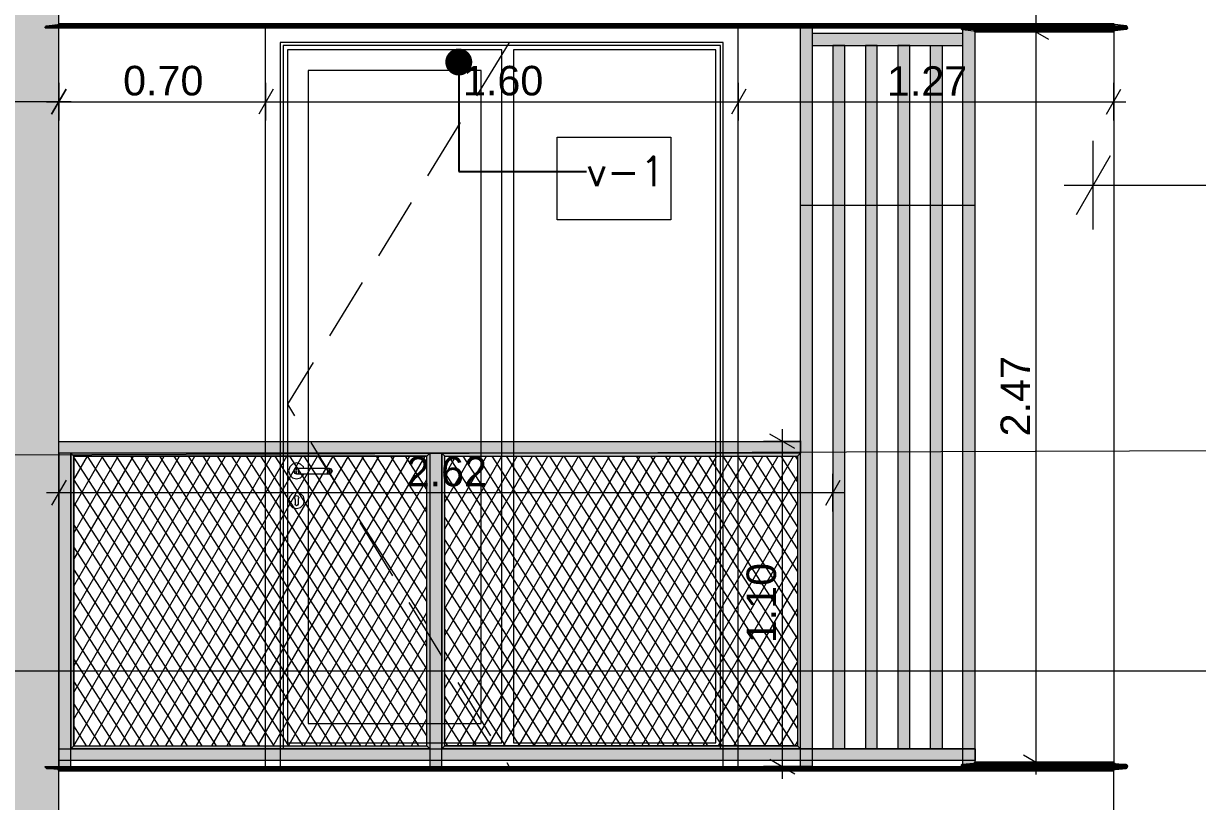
# Model space of a CAD drawing. Header units: millimetres. Extents: x 475616349 to 476941521, y 4620115302 to 4621446928.
# Drawn here: x 476750172 to 476754145, y 4620522702 to 4620525335 of the extents above; entities that cross this region are included whole.
import ezdxf

# ---------------------------------------------------------------- set-up
doc = ezdxf.new("R2010")
doc.units = ezdxf.units.MM
doc.header["$MEASUREMENT"] = 0
doc.linetypes.add('Hidden Line', pattern=[317.5, 211.666667, -105.833333])
for name, color, linetype, lineweight in [('2D Drafting - General_Pen_No__7_Pen_No__7', 7, 'Continuous', 0), ('New_2D Drafting - General_Pen_No__2_Pen_No__250', 7, 'Continuous', 0), ('New_2D Drafting - General_Pen_No__30_Pen_No__9_Pen_No__9_Pen_No__253', 252, 'Continuous', 0), ('New_2D Drafting - General_Pen_No__30_Pen_No__9_Pen_No__9_Pen_No__255', 255, 'Continuous', 0), ('New_2D Drafting - General_Pen_No__30_Pen_No__9_Pen_No__9_Pen_No__7', 7, 'Continuous', 0), ('New_2D Drafting - General_Pen_No__4', 7, 'Continuous', 0), ('New_2D Drafting - General_Pen_No__7', 7, 'Continuous', 0), ('New_Structural - Bearing_Pen_No__250', 7, 'Continuous', 0), ('New_zoma_Pen_No__4', 7, 'Continuous', 0), ('New_zoma_Pen_No__7', 7, 'Continuous', 0), ('Structural - Bearing_Pen_No__250', 7, 'Continuous', 0), ('zoma_Pen_No__1', 1, 'Continuous', 0), ('zoma_Pen_No__5_Pen_No__142', 142, 'Continuous', 0)]:
    doc.layers.add(name, color=color, linetype=linetype, lineweight=lineweight)
for name, color, linetype in [('New_zoma', 7, 'Continuous'), ('zoma', 7, 'Continuous'), ('zoma_Pen_No__5', 7, 'Continuous')]:
    doc.layers.add(name, color=color, linetype=linetype)
doc.styles.add('GENERATED_STYLE_1', font='arial.ttf')
doc.styles.add('GENERATED_STYLE_2', font='arial.ttf')
doc.dimstyles.new('GENERATED_STYLE__18', dxfattribs={"dimtxt": 100, "dimasz": 64.421331, "dimexe": 0.18, "dimexo": 3, "dimgap": 0.09, "dimtad": 1, "dimtih": 1, "dimtoh": 1, "dimlfac": 0.001, "dimzin": 0, "dimdsep": 46, "dimtxsty": 'GENERATED_STYLE_1', "dimblk": 'ARROWHEAD_2', "dimblk1": 'ARROWHEAD_2', "dimblk2": 'ARROWHEAD_2', "dimcen": 0.09, "dimclrd": 7, "dimclre": 7, "dimclrt": 7, "dimadec": 0, "dimazin": 0, "dimtfac": 1, "dimtdec": 4, "dimtmove": 0, "dimatfit": 3, "dimfxl": 1, "dimtolj": 1, "dimtzin": 0, "dimarcsym": 0})
doc.dimstyles.new('GENERATED_STYLE__19', dxfattribs={"dimtxt": 100, "dimasz": 64.421331, "dimexe": 0.18, "dimexo": 3, "dimgap": 0.09, "dimtad": 1, "dimlfac": 0.001, "dimzin": 0, "dimdsep": 46, "dimtxsty": 'GENERATED_STYLE_1', "dimblk": 'ARROWHEAD_2', "dimblk1": 'ARROWHEAD_2', "dimblk2": 'ARROWHEAD_2', "dimcen": 0.09, "dimclrd": 7, "dimclre": 7, "dimclrt": 7, "dimadec": 0, "dimazin": 0, "dimtfac": 1, "dimtdec": 4, "dimtmove": 0, "dimatfit": 3, "dimfxl": 1, "dimtolj": 1, "dimtzin": 0, "dimarcsym": 0})
doc.dimstyles.new('GENERATED_STYLE__4', dxfattribs={"dimtxt": 300, "dimasz": 152, "dimexe": 0.18, "dimexo": 3, "dimgap": 0.09, "dimtad": 1, "dimtih": 1, "dimtoh": 1, "dimlfac": 0.001, "dimzin": 0, "dimdsep": 46, "dimtxsty": 'GENERATED_STYLE_2', "dimblk": 'ARROWHEAD_2', "dimblk1": 'ARROWHEAD_2', "dimblk2": 'ARROWHEAD_2', "dimcen": 0.09, "dimclrd": 1, "dimclre": 1, "dimclrt": 1, "dimadec": 0, "dimazin": 0, "dimtfac": 1, "dimtdec": 4, "dimtmove": 0, "dimatfit": 3, "dimfxl": 1, "dimtolj": 1, "dimtzin": 0, "dimarcsym": 0})
doc.dimstyles.new('GENERATED_STYLE__48', dxfattribs={"dimtxt": 0.18, "dimasz": 182.4, "dimexe": 0.18, "dimexo": 0.0625, "dimgap": 0.09, "dimtad": 0, "dimtih": 1, "dimtoh": 1, "dimdec": 4, "dimzin": 0, "dimdsep": 46, "dimcen": 0.09, "dimadec": 0, "dimazin": 0, "dimtfac": 1, "dimtdec": 4, "dimtmove": 0, "dimatfit": 3, "dimldrblk": 'ARROWHEAD_11', "dimfxl": 1, "dimtolj": 1, "dimtzin": 0, "dimarcsym": 0})
pattern_1 = [(60, (476577134.07, 4620325125.74), (-38.971143, 22.5), []), (122.833095, (476577134.07, 4620325125.74), (36.8060797, 18.75), [])]

# ---------------------------------------------------------------- blocks, each defined once
blk = doc.blocks.new('*D208', base_point=(476577134.1, 4620325125.7))
at = {"layer": 'zoma_Pen_No__1', "color": 1, "linetype": 'Continuous', "lineweight": 0, "transparency": 16777216}
for p, q in [((476753792.1, 4620524637.3), (476753792.1, 4620524937.3)), ((476759802.5, 4620524637.3), (476759802.5, 4620524937.3)), ((476753849.8, 4620524887.3), (476753734.3, 4620524687.3)), ((476759744.8, 4620524687.3), (476759860.2, 4620524887.3)), ((476753694.3, 4620524787.3), (476753792.1, 4620524787.3)), ((476753792.1, 4620524787.3), (476759802.5, 4620524787.3)), ((476759802.5, 4620524787.3), (476759900.3, 4620524787.3))]:
    blk.add_line(p, q, dxfattribs=at)
at = {"layer": 'zoma_Pen_No__1', "color": 1, "lineweight": 0, "transparency": 16777216, "insert": (476756284.4, 4620524847.3), "char_height": 300, "attachment_point": 7, "style": 'GENERATED_STYLE_2'}
blk.add_mtext('\\A1;{\\pql;\\fArial CYR|b0|i0|c204|p34;70.67}', dxfattribs=at)
blk = doc.blocks.new('ARROWHEAD_2')
at = {"color": 0, "linetype": 'Continuous', "lineweight": 0}
for p, q in [((-0.378, -0.655), (0.378, 0.655)), ((0, 0), (-1, 0))]:
    blk.add_line(p, q, dxfattribs=at)
blk = doc.blocks.new('*D1025', base_point=(476577134.1, 4620325125.7))
at = {"layer": 'New_zoma_Pen_No__4', "color": 7, "linetype": 'Continuous', "lineweight": 0, "transparency": 16777216}
for p, q in [((476753556.4, 4620525330.5), (476753641.2, 4620525281.5)), ((476753662.4, 4620525306), (476753535.3, 4620525306)), ((476753598.8, 4620522834.8), (476753598.8, 4620525306)), ((476753662.4, 4620522834.8), (476753535.3, 4620522834.8)), ((476753556.4, 4620522859.3), (476753641.2, 4620522810.3)), ((476753598.8, 4620522793.4), (476753598.8, 4620522834.8))]:
    blk.add_line(p, q, dxfattribs=at)
at = {"layer": 'New_zoma_Pen_No__7', "color": 7, "lineweight": 0, "transparency": 16777216, "insert": (476753578.8, 4620523937.4), "char_height": 100, "attachment_point": 7, "rotation": 90, "style": 'GENERATED_STYLE_1'}
blk.add_mtext('\\A1;{\\pql;\\fArial|b0|i0|c0|p34;2.47}', dxfattribs=at)
blk = doc.blocks.new('*D1026', base_point=(476577134.1, 4620325125.7))
at = {"layer": 'New_zoma_Pen_No__4', "color": 7, "linetype": 'Continuous', "lineweight": 0, "transparency": 16777216}
for p, q in [((476753556.4, 4620526059.3), (476753641.2, 4620526010.3)), ((476753662.4, 4620526034.8), (476753535.3, 4620526034.8)), ((476753598.8, 4620525306), (476753598.8, 4620526034.8)), ((476753556.4, 4620525330.5), (476753641.2, 4620525281.5)), ((476753662.4, 4620525306), (476753535.3, 4620525306))]:
    blk.add_line(p, q, dxfattribs=at)
at = {"layer": 'New_zoma_Pen_No__7', "color": 7, "lineweight": 0, "transparency": 16777216, "insert": (476753578.8, 4620525537.4), "char_height": 100, "attachment_point": 7, "rotation": 90, "style": 'GENERATED_STYLE_1'}
blk.add_mtext('\\A1;{\\pql;\\fArial|b0|i0|c0|p34;0.73}', dxfattribs=at)
blk = doc.blocks.new('*D1070', base_point=(476577134.1, 4620325125.7))
at = {"layer": 'New_zoma_Pen_No__4', "color": 7, "linetype": 'Continuous', "lineweight": 0, "transparency": 16777216}
for p, q in [((476749242.7, 4620525133.7), (476749242.7, 4620525006.6)), ((476750291.8, 4620525133.7), (476750291.8, 4620525006.6)), ((476749218.2, 4620525027.8), (476749267.2, 4620525112.5)), ((476750267.3, 4620525027.8), (476750316.2, 4620525112.5)), ((476749242.7, 4620525070.2), (476747642.7, 4620525070.2)), ((476750291.8, 4620525070.2), (476749242.7, 4620525070.2)), ((476750333.2, 4620525070.2), (476750291.8, 4620525070.2))]:
    blk.add_line(p, q, dxfattribs=at)
at = {"layer": 'New_zoma_Pen_No__7', "color": 7, "lineweight": 0, "transparency": 16777216, "insert": (476749634.2, 4620525090.2), "char_height": 100, "attachment_point": 7, "rotation": 0.0002, "style": 'GENERATED_STYLE_1'}
blk.add_mtext('\\A1;{\\pql;\\fArial|b0|i0|c0|p34;1.05}', dxfattribs=at)
blk = doc.blocks.new('ARROWHEAD_11')
at = {"color": 0, "linetype": 'Continuous', "lineweight": 0}
blk.add_line((0, 0), (-1, 0), dxfattribs=at)
at = {"color": 0, "linetype": 'Continuous', "lineweight": 0, "const_width": 0.25, "flags": 128}
blk.add_lwpolyline([(-0.125, 0, 1), (0.125, 0, 1)], format="xyb", close=True, dxfattribs=at)
blk = doc.blocks.new('Line_59', base_point=(476748907.1, 4620523870.4))
at = {"layer": 'zoma_Pen_No__5_Pen_No__142', "color": 142, "linetype": 'Continuous', "lineweight": 0}
blk.add_line((476749007.1, 4620523870.8), (476762940.3, 4620523920.4), dxfattribs=at)
blk = doc.blocks.new('Line_62', base_point=(476748973.5, 4620523143.9))
at = {"layer": 'zoma_Pen_No__5_Pen_No__142', "color": 142, "linetype": 'Continuous', "lineweight": 0}
blk.add_line((476749073.5, 4620523143.9), (476762940.3, 4620523143.9), dxfattribs=at)
blk = doc.blocks.new('*D2234', base_point=(476577134.1, 4620325125.7))
at = {"layer": 'New_zoma_Pen_No__4', "color": 7, "linetype": 'Continuous', "lineweight": 0, "transparency": 16777216}
for p, q in [((476752782.8, 4620523895.9), (476752698, 4620523944.9)), ((476752740.4, 4620523920.4), (476752740.4, 4620523961.9)), ((476752804, 4620523920.4), (476752676.8, 4620523920.4)), ((476752740.4, 4620522820.4), (476752740.4, 4620523920.4)), ((476752698, 4620522844.9), (476752782.8, 4620522795.9)), ((476752804, 4620522820.4), (476752676.8, 4620522820.4)), ((476752740.4, 4620522779), (476752740.4, 4620522820.4))]:
    blk.add_line(p, q, dxfattribs=at)
at = {"layer": 'New_zoma_Pen_No__7', "color": 7, "lineweight": 0, "transparency": 16777216, "insert": (476752720.4, 4620523237.4), "char_height": 100, "attachment_point": 7, "rotation": 90, "style": 'GENERATED_STYLE_1'}
blk.add_mtext('\\A1;{\\pql;\\fArial|b0|i0|c0|p34;1.10}', dxfattribs=at)
blk = doc.blocks.new('*D2237', base_point=(476577134.1, 4620325125.7))
at = {"layer": 'New_zoma_Pen_No__4', "color": 7, "linetype": 'Continuous', "lineweight": 0, "transparency": 16777216}
for p, q in [((476750316.2, 4620523789.5), (476750267.3, 4620523704.7)), ((476750291.8, 4620523683.5), (476750291.8, 4620523810.7)), ((476752887.2, 4620523704.7), (476752936.2, 4620523789.5)), ((476752911.7, 4620523683.5), (476752911.7, 4620523810.7)), ((476750250.3, 4620523747.1), (476750291.8, 4620523747.1)), ((476750291.8, 4620523747.1), (476752911.7, 4620523747.1)), ((476752911.7, 4620523747.1), (476752953.2, 4620523747.1))]:
    blk.add_line(p, q, dxfattribs=at)
at = {"layer": 'New_zoma_Pen_No__7', "color": 7, "lineweight": 0, "transparency": 16777216, "insert": (476751468.7, 4620523767.1), "char_height": 100, "attachment_point": 7, "style": 'GENERATED_STYLE_1'}
blk.add_mtext('\\A1;{\\pql;\\fArial|b0|i0|c0|p34;2.62}', dxfattribs=at)
blk = doc.blocks.new('*D2238', base_point=(476577134.1, 4620325125.7))
at = {"layer": 'New_zoma_Pen_No__4', "color": 7, "linetype": 'Continuous', "lineweight": 0, "transparency": 16777216}
for p, q in [((476750291.8, 4620526883.5), (476750291.8, 4620527010.7)), ((476752911.7, 4620526883.5), (476752911.7, 4620527010.7)), ((476750316.2, 4620526989.5), (476750267.3, 4620526904.7)), ((476752887.2, 4620526904.7), (476752936.2, 4620526989.5)), ((476750250.3, 4620526947.1), (476750291.8, 4620526947.1)), ((476750291.8, 4620526947.1), (476752911.7, 4620526947.1)), ((476752911.7, 4620526947.1), (476752953.2, 4620526947.1))]:
    blk.add_line(p, q, dxfattribs=at)
at = {"layer": 'New_zoma_Pen_No__7', "color": 7, "lineweight": 0, "transparency": 16777216, "insert": (476751468.7, 4620526967.1), "char_height": 100, "attachment_point": 7, "style": 'GENERATED_STYLE_1'}
blk.add_mtext('\\A1;{\\pql;\\fArial|b0|i0|c0|p34;2.62}', dxfattribs=at)
blk = doc.blocks.new('*D2239', base_point=(476577134.1, 4620325125.7))
at = {"layer": 'New_zoma_Pen_No__4', "color": 7, "linetype": 'Continuous', "lineweight": 0, "transparency": 16777216}
for p, q in [((476750291.8, 4620531406.5), (476750291.8, 4620531533.6)), ((476750992.4, 4620531406.5), (476750992.4, 4620531533.6)), ((476750316.2, 4620531512.4), (476750267.3, 4620531427.7)), ((476751016.9, 4620531512.4), (476750968, 4620531427.7)), ((476750250.3, 4620531470), (476750291.8, 4620531470)), ((476750291.8, 4620531470), (476750992.4, 4620531470))]:
    blk.add_line(p, q, dxfattribs=at)
at = {"layer": 'New_zoma_Pen_No__7', "color": 7, "lineweight": 0, "transparency": 16777216, "insert": (476750509.1, 4620531490), "char_height": 100, "attachment_point": 7, "style": 'GENERATED_STYLE_1'}
blk.add_mtext('\\A1;{\\pql;\\fArial|b0|i0|c0|p34;0.70}', dxfattribs=at)
blk = doc.blocks.new('*D2240', base_point=(476577134.1, 4620325125.7))
at = {"layer": 'New_zoma_Pen_No__4', "color": 7, "linetype": 'Continuous', "lineweight": 0, "transparency": 16777216}
for p, q in [((476750992.4, 4620531406.5), (476750992.4, 4620531533.6)), ((476752592.4, 4620531406.5), (476752592.4, 4620531533.6)), ((476751016.9, 4620531512.4), (476750968, 4620531427.7)), ((476752616.9, 4620531512.4), (476752568, 4620531427.7)), ((476750992.4, 4620531470), (476752592.4, 4620531470))]:
    blk.add_line(p, q, dxfattribs=at)
at = {"layer": 'New_zoma_Pen_No__7', "color": 7, "lineweight": 0, "transparency": 16777216, "insert": (476751659.4, 4620531490), "char_height": 100, "attachment_point": 7, "style": 'GENERATED_STYLE_1'}
blk.add_mtext('\\A1;{\\pql;\\fArial|b0|i0|c0|p34;1.60}', dxfattribs=at)
blk = doc.blocks.new('*D2241', base_point=(476577134.1, 4620325125.7))
at = {"layer": 'New_zoma_Pen_No__4', "color": 7, "linetype": 'Continuous', "lineweight": 0, "transparency": 16777216}
for p, q in [((476752592.4, 4620531406.5), (476752592.4, 4620531533.6)), ((476753861.7, 4620531406.5), (476753861.7, 4620531533.6)), ((476752616.9, 4620531512.4), (476752568, 4620531427.7)), ((476753837.3, 4620531427.7), (476753886.2, 4620531512.4)), ((476752592.4, 4620531470), (476753861.7, 4620531470)), ((476753861.7, 4620531470), (476753903.2, 4620531470))]:
    blk.add_line(p, q, dxfattribs=at)
at = {"layer": 'New_zoma_Pen_No__7', "color": 7, "lineweight": 0, "transparency": 16777216, "insert": (476753094.1, 4620531490), "char_height": 100, "attachment_point": 7, "style": 'GENERATED_STYLE_1'}
blk.add_mtext('\\A1;{\\pql;\\fArial|b0|i0|c0|p34;1.27}', dxfattribs=at)
blk = doc.blocks.new('*D2242', base_point=(476577134.1, 4620325125.7))
at = {"layer": 'New_zoma_Pen_No__4', "color": 7, "linetype": 'Continuous', "lineweight": 0, "transparency": 16777216}
for p, q in [((476750316.2, 4620530189.5), (476750267.3, 4620530104.7)), ((476750291.8, 4620530083.5), (476750291.8, 4620530210.7)), ((476752887.2, 4620530104.7), (476752936.2, 4620530189.5)), ((476752911.7, 4620530083.5), (476752911.7, 4620530210.7)), ((476750250.3, 4620530147.1), (476750291.8, 4620530147.1)), ((476750291.8, 4620530147.1), (476752911.7, 4620530147.1)), ((476752911.7, 4620530147.1), (476752953.2, 4620530147.1))]:
    blk.add_line(p, q, dxfattribs=at)
at = {"layer": 'New_zoma_Pen_No__7', "color": 7, "lineweight": 0, "transparency": 16777216, "insert": (476751468.7, 4620530167.1), "char_height": 100, "attachment_point": 7, "style": 'GENERATED_STYLE_1'}
blk.add_mtext('\\A1;{\\pql;\\fArial|b0|i0|c0|p34;2.62}', dxfattribs=at)
blk = doc.blocks.new('*D2249', base_point=(476577134.1, 4620325125.7))
at = {"layer": 'New_zoma_Pen_No__4', "color": 7, "linetype": 'Continuous', "lineweight": 0, "transparency": 16777216}
for p, q in [((476750291.8, 4620531406.5), (476750291.8, 4620531533.6)), ((476750992.4, 4620531406.5), (476750992.4, 4620531533.6)), ((476750316.2, 4620531512.4), (476750267.3, 4620531427.7)), ((476751016.9, 4620531512.4), (476750968, 4620531427.7)), ((476750250.3, 4620531470), (476750291.8, 4620531470)), ((476750291.8, 4620531470), (476750992.4, 4620531470))]:
    blk.add_line(p, q, dxfattribs=at)
at = {"layer": 'New_zoma_Pen_No__7', "color": 7, "lineweight": 0, "transparency": 16777216, "insert": (476750509.1, 4620531490), "char_height": 100, "attachment_point": 7, "style": 'GENERATED_STYLE_1'}
blk.add_mtext('\\A1;{\\pql;\\fArial|b0|i0|c0|p34;0.70}', dxfattribs=at)
blk = doc.blocks.new('*D2250', base_point=(476577134.1, 4620325125.7))
at = {"layer": 'New_zoma_Pen_No__4', "color": 7, "linetype": 'Continuous', "lineweight": 0, "transparency": 16777216}
for p, q in [((476750992.4, 4620531406.5), (476750992.4, 4620531533.6)), ((476752592.4, 4620531406.5), (476752592.4, 4620531533.6)), ((476751016.9, 4620531512.4), (476750968, 4620531427.7)), ((476752616.9, 4620531512.4), (476752568, 4620531427.7)), ((476750992.4, 4620531470), (476752592.4, 4620531470))]:
    blk.add_line(p, q, dxfattribs=at)
at = {"layer": 'New_zoma_Pen_No__7', "color": 7, "lineweight": 0, "transparency": 16777216, "insert": (476751659.4, 4620531490), "char_height": 100, "attachment_point": 7, "style": 'GENERATED_STYLE_1'}
blk.add_mtext('\\A1;{\\pql;\\fArial|b0|i0|c0|p34;1.60}', dxfattribs=at)
blk = doc.blocks.new('*D2251', base_point=(476577134.1, 4620325125.7))
at = {"layer": 'New_zoma_Pen_No__4', "color": 7, "linetype": 'Continuous', "lineweight": 0, "transparency": 16777216}
for p, q in [((476752592.4, 4620531406.5), (476752592.4, 4620531533.6)), ((476753861.7, 4620531406.5), (476753861.7, 4620531533.6)), ((476752616.9, 4620531512.4), (476752568, 4620531427.7)), ((476753837.3, 4620531427.7), (476753886.2, 4620531512.4)), ((476752592.4, 4620531470), (476753861.7, 4620531470)), ((476753861.7, 4620531470), (476753903.2, 4620531470))]:
    blk.add_line(p, q, dxfattribs=at)
at = {"layer": 'New_zoma_Pen_No__7', "color": 7, "lineweight": 0, "transparency": 16777216, "insert": (476753094.1, 4620531490), "char_height": 100, "attachment_point": 7, "style": 'GENERATED_STYLE_1'}
blk.add_mtext('\\A1;{\\pql;\\fArial|b0|i0|c0|p34;1.27}', dxfattribs=at)
blk = doc.blocks.new('*D2252', base_point=(476577134.1, 4620325125.7))
at = {"layer": 'New_zoma_Pen_No__4', "color": 7, "linetype": 'Continuous', "lineweight": 0, "transparency": 16777216}
for p, q in [((476750316.2, 4620528312.4), (476750267.3, 4620528227.7)), ((476750291.8, 4620528206.5), (476750291.8, 4620528333.6)), ((476751016.9, 4620528312.4), (476750968, 4620528227.7)), ((476750992.4, 4620528206.5), (476750992.4, 4620528333.6)), ((476750250.3, 4620528270), (476750291.8, 4620528270)), ((476750291.8, 4620528270), (476750992.4, 4620528270))]:
    blk.add_line(p, q, dxfattribs=at)
at = {"layer": 'New_zoma_Pen_No__7', "color": 7, "lineweight": 0, "transparency": 16777216, "insert": (476750509.1, 4620528290), "char_height": 100, "attachment_point": 7, "style": 'GENERATED_STYLE_1'}
blk.add_mtext('\\A1;{\\pql;\\fArial|b0|i0|c0|p34;0.70}', dxfattribs=at)
blk = doc.blocks.new('*D2253', base_point=(476577134.1, 4620325125.7))
at = {"layer": 'New_zoma_Pen_No__4', "color": 7, "linetype": 'Continuous', "lineweight": 0, "transparency": 16777216}
for p, q in [((476751016.9, 4620528312.4), (476750968, 4620528227.7)), ((476750992.4, 4620528206.5), (476750992.4, 4620528333.6)), ((476752616.9, 4620528312.4), (476752568, 4620528227.7)), ((476752592.4, 4620528206.5), (476752592.4, 4620528333.6)), ((476750992.4, 4620528270), (476752592.4, 4620528270))]:
    blk.add_line(p, q, dxfattribs=at)
at = {"layer": 'New_zoma_Pen_No__7', "color": 7, "lineweight": 0, "transparency": 16777216, "insert": (476751659.4, 4620528290), "char_height": 100, "attachment_point": 7, "style": 'GENERATED_STYLE_1'}
blk.add_mtext('\\A1;{\\pql;\\fArial|b0|i0|c0|p34;1.60}', dxfattribs=at)
blk = doc.blocks.new('*D2254', base_point=(476577134.1, 4620325125.7))
at = {"layer": 'New_zoma_Pen_No__4', "color": 7, "linetype": 'Continuous', "lineweight": 0, "transparency": 16777216}
for p, q in [((476752616.9, 4620528312.4), (476752568, 4620528227.7)), ((476752592.4, 4620528206.5), (476752592.4, 4620528333.6)), ((476753837.3, 4620528227.7), (476753886.2, 4620528312.4)), ((476753861.7, 4620528206.5), (476753861.7, 4620528333.6)), ((476752592.4, 4620528270), (476753861.7, 4620528270)), ((476753861.7, 4620528270), (476753903.2, 4620528270))]:
    blk.add_line(p, q, dxfattribs=at)
at = {"layer": 'New_zoma_Pen_No__7', "color": 7, "lineweight": 0, "transparency": 16777216, "insert": (476753094.1, 4620528290), "char_height": 100, "attachment_point": 7, "style": 'GENERATED_STYLE_1'}
blk.add_mtext('\\A1;{\\pql;\\fArial|b0|i0|c0|p34;1.27}', dxfattribs=at)
blk = doc.blocks.new('*D2255', base_point=(476577134.1, 4620325125.7))
at = {"layer": 'New_zoma_Pen_No__4', "color": 7, "linetype": 'Continuous', "lineweight": 0, "transparency": 16777216}
for p, q in [((476750291.8, 4620525006.5), (476750291.8, 4620525133.6)), ((476750992.4, 4620525006.5), (476750992.4, 4620525133.6)), ((476750316.2, 4620525112.4), (476750267.3, 4620525027.7)), ((476751016.9, 4620525112.4), (476750968, 4620525027.7)), ((476750250.3, 4620525070), (476750291.8, 4620525070)), ((476750291.8, 4620525070), (476750992.4, 4620525070))]:
    blk.add_line(p, q, dxfattribs=at)
at = {"layer": 'New_zoma_Pen_No__7', "color": 7, "lineweight": 0, "transparency": 16777216, "insert": (476750509.1, 4620525090), "char_height": 100, "attachment_point": 7, "style": 'GENERATED_STYLE_1'}
blk.add_mtext('\\A1;{\\pql;\\fArial|b0|i0|c0|p34;0.70}', dxfattribs=at)
blk = doc.blocks.new('*D2256', base_point=(476577134.1, 4620325125.7))
at = {"layer": 'New_zoma_Pen_No__4', "color": 7, "linetype": 'Continuous', "lineweight": 0, "transparency": 16777216}
for p, q in [((476750992.4, 4620525006.5), (476750992.4, 4620525133.6)), ((476752592.4, 4620525006.5), (476752592.4, 4620525133.6)), ((476751016.9, 4620525112.4), (476750968, 4620525027.7)), ((476752616.9, 4620525112.4), (476752568, 4620525027.7)), ((476750992.4, 4620525070), (476752592.4, 4620525070))]:
    blk.add_line(p, q, dxfattribs=at)
at = {"layer": 'New_zoma_Pen_No__7', "color": 7, "lineweight": 0, "transparency": 16777216, "insert": (476751659.4, 4620525090), "char_height": 100, "attachment_point": 7, "style": 'GENERATED_STYLE_1'}
blk.add_mtext('\\A1;{\\pql;\\fArial|b0|i0|c0|p34;1.60}', dxfattribs=at)
blk = doc.blocks.new('*D2257', base_point=(476577134.1, 4620325125.7))
at = {"layer": 'New_zoma_Pen_No__4', "color": 7, "linetype": 'Continuous', "lineweight": 0, "transparency": 16777216}
for p, q in [((476752592.4, 4620525006.5), (476752592.4, 4620525133.6)), ((476753861.7, 4620525006.5), (476753861.7, 4620525133.6)), ((476752616.9, 4620525112.4), (476752568, 4620525027.7)), ((476753837.3, 4620525027.7), (476753886.2, 4620525112.4)), ((476752592.4, 4620525070), (476753861.7, 4620525070)), ((476753861.7, 4620525070), (476753903.2, 4620525070))]:
    blk.add_line(p, q, dxfattribs=at)
at = {"layer": 'New_zoma_Pen_No__7', "color": 7, "lineweight": 0, "transparency": 16777216, "insert": (476753094.1, 4620525090), "char_height": 100, "attachment_point": 7, "style": 'GENERATED_STYLE_1'}
blk.add_mtext('\\A1;{\\pql;\\fArial|b0|i0|c0|p34;1.27}', dxfattribs=at)

msp = doc.modelspace()

# ---------------------------------------------------------------- hatches: boundary and pattern name
at = {"layer": 'New_2D Drafting - General_Pen_No__30_Pen_No__9_Pen_No__9_Pen_No__253', "linetype": 'Continuous', "lineweight": 0}
h = msp.add_hatch(dxfattribs=at)
h.set_pattern_fill('BRICK___RUNNING_BOND', color=252, style=0, pattern_type=2)
h.set_pattern_definition([(0, (476577134.07, 4620325125.74), (0, 66.64), []), (90, (476577134.07, 4620325125.74), (-244.8, 0), [66.64, -66.64]), (90, (476577256.47, 4620325192.38), (-244.8, 0), [66.64, -66.64])])
h.paths.add_polyline_path([(476753862.236, 4620532819.956), (476746892.282, 4620532819.956), (476746892.282, 4620522120.412), (476747141.668, 4620522120.412), (476748741.668, 4620522120.412), (476750291.885, 4620522120.412), (476750291.885, 4620531720.38), (476750291.885, 4620532420.374), (476753391.756, 4620532420.374), (476753862.226, 4620532420.374)])
h.paths.add_polyline_path([(476747542.151, 4620522820.412), (476747542.151, 4620522540.412), (476749342.151, 4620522540.412), (476749342.151, 4620522820.412), (476749242.045, 4620522820.412), (476749242.045, 4620525320.412), (476747642.045, 4620525320.412), (476747642.045, 4620522820.412)], flags=0)
h.paths.add_polyline_path([(476747542.151, 4620526020.412), (476747542.151, 4620525740.412), (476749342.151, 4620525740.412), (476749342.151, 4620526020.412), (476749242.032, 4620526020.412), (476749242.032, 4620528520.412), (476747642.032, 4620528520.412), (476747642.032, 4620526020.412)], flags=0)
h.paths.add_polyline_path([(476749342.151, 4620528940.412), (476749342.151, 4620529220.412), (476749242.032, 4620529220.412), (476749242.032, 4620531720.412), (476747642.032, 4620531720.412), (476747642.032, 4620529220.412), (476747542.151, 4620529220.412), (476747542.151, 4620528940.412)], flags=0)
at = {"layer": 'New_2D Drafting - General_Pen_No__30_Pen_No__9_Pen_No__9_Pen_No__255', "linetype": 'Continuous', "lineweight": 0}
for points in [[(476752801.349, 4620525320.38), (476752841.349, 4620525320.38), (476752841.349, 4620522820.386), (476752801.349, 4620522820.386)], [(476752841.349, 4620525300.38), (476752841.349, 4620525260.293), (476753351.349, 4620525260.293), (476753351.349, 4620525300.38)], [(476753351.349, 4620525320.38), (476753391.349, 4620525320.38), (476753391.349, 4620522820.386), (476753351.349, 4620522820.386)], [(476752911.349, 4620525260.293), (476752911.349, 4620522880.412), (476752951.349, 4620522880.412), (476752951.349, 4620525260.293)], [(476753021.349, 4620525260.293), (476753021.349, 4620522880.412), (476753061.349, 4620522880.412), (476753061.349, 4620525260.293)], [(476753131.349, 4620525260.293), (476753131.349, 4620522880.412), (476753171.349, 4620522880.412), (476753171.349, 4620525260.293)], [(476753241.349, 4620525260.293), (476753281.349, 4620525260.293), (476753281.349, 4620522880.412), (476753241.349, 4620522880.412)], [(476750291.885, 4620523880.413), (476750291.885, 4620523920.413), (476752801.593, 4620523920.413), (476752801.593, 4620523880.413)], [(476750291.885, 4620522820.419), (476750331.885, 4620522820.419), (476750331.885, 4620523880.413), (476750291.885, 4620523880.413)], [(476750331.885, 4620522880.386), (476750341.885, 4620522890.386), (476750341.885, 4620523870.413), (476750331.885, 4620523880.413)], [(476751537.443, 4620523870.413), (476751547.443, 4620523880.413), (476750331.885, 4620523880.413), (476750341.885, 4620523870.413)], [(476751547.443, 4620522880.386), (476751537.443, 4620522890.386), (476751537.443, 4620523870.413), (476751547.443, 4620523880.413)], [(476751547.443, 4620522820.386), (476751587.443, 4620522820.386), (476751587.443, 4620523880.413), (476751547.443, 4620523880.413)], [(476751587.443, 4620522880.412), (476751597.443, 4620522890.412), (476751597.443, 4620523870.439), (476751587.443, 4620523880.439)], [(476752791.507, 4620523870.413), (476752801.593, 4620523880.413), (476751587.469, 4620523880.413), (476751597.469, 4620523870.413)], [(476752801.593, 4620523880.413), (476752791.507, 4620523870.413), (476752791.507, 4620522890.386), (476752801.593, 4620522880.412)], [(476750291.885, 4620522840.412), (476750291.885, 4620522880.412), (476753393, 4620522880.412), (476753393, 4620522840.412)], [(476751537.443, 4620522890.412), (476751547.443, 4620522880.412), (476750331.885, 4620522880.412), (476750341.885, 4620522890.412)], [(476752791.496, 4620522890.397), (476752801.593, 4620522880.412), (476751587.469, 4620522880.412), (476751597.476, 4620522890.419)]]:
    msp.add_hatch(color=255, dxfattribs=at).paths.add_polyline_path(points)
at = {"layer": 'New_2D Drafting - General_Pen_No__7', "linetype": 'Continuous', "lineweight": 0}
h = msp.add_hatch(dxfattribs=at)
h.set_pattern_fill('BATT_INSULATION', style=0, pattern_type=2)
h.set_pattern_definition(pattern_1)
h.paths.add_polyline_path([(476750341.885, 4620522890.412), (476751537.443, 4620522890.412), (476751537.443, 4620523870.413), (476750341.885, 4620523870.413)])
h = msp.add_hatch(dxfattribs=at)
h.set_pattern_fill('BATT_INSULATION', style=0, pattern_type=2)
h.set_pattern_definition(pattern_1)
h.paths.add_polyline_path([(476751597.443, 4620523870.413), (476752791.507, 4620523870.413), (476752791.507, 4620522890.386), (476751597.443, 4620522890.386)])

# ---------------------------------------------------------------- linework, layer by layer
at = {"layer": '2D Drafting - General_Pen_No__7_Pen_No__7', "color": 7, "linetype": 'Continuous', "lineweight": 0, "flags": 128}
for points in [[(476750994.568, 4620522820.412), (476752590.452, 4620522820.417), (476752590.443, 4620525320.417), (476750990.443, 4620525320.412)], [(476750990.443, 4620525320.412), (476750990.452, 4620522820.412), (476750994.568, 4620522820.412)]]:
    msp.add_lwpolyline(points, dxfattribs=at)
for points in [[(476752540.443, 4620525270.416), (476751040.443, 4620525270.411), (476751040.452, 4620522820.412), (476752540.452, 4620522820.419)], [(476752530.443, 4620525260.416), (476751050.443, 4620525260.411), (476751050.452, 4620522880.413), (476752530.452, 4620522880.419)], [(476751790.447, 4620525245.414), (476751065.443, 4620525245.411), (476751065.451, 4620522900.413), (476751790.451, 4620522900.416)], [(476752515.443, 4620525245.416), (476751830.443, 4620525245.414), (476751830.451, 4620522900.416), (476752515.451, 4620522900.418)], [(476751720.444, 4620525175.413), (476751135.444, 4620525175.411), (476751135.451, 4620522965.414), (476751720.451, 4620522965.416)]]:
    msp.add_lwpolyline(points, close=True, dxfattribs=at)
at = {"layer": '2D Drafting - General_Pen_No__7_Pen_No__7', "color": 7, "linetype": 'Hidden Line', "lineweight": 0, "flags": 128}
msp.add_lwpolyline([(476751815.443, 4620525270.414), (476751065.448, 4620524046.288), (476751814.675, 4620522821.699)], dxfattribs=at)
at = {"layer": 'New_2D Drafting - General_Pen_No__2_Pen_No__250', "color": 7, "linetype": 'Continuous', "lineweight": 0, "flags": 128}
msp.add_lwpolyline([(476751977.769, 4620524949.959), (476752362.77, 4620524949.959), (476752362.77, 4620524670.271), (476751977.769, 4620524670.271)], close=True, dxfattribs=at)
at = {"layer": 'New_2D Drafting - General_Pen_No__30_Pen_No__9_Pen_No__9_Pen_No__7', "color": 7, "linetype": 'Continuous', "lineweight": 0, "flags": 128}
for points in [[(476753862.236, 4620532819.956), (476746892.282, 4620532819.956), (476746892.282, 4620522120.412), (476747141.668, 4620522120.412), (476748741.668, 4620522120.412), (476750291.885, 4620522120.412), (476750291.885, 4620531720.38), (476750291.885, 4620532420.374), (476753391.756, 4620532420.374), (476753862.226, 4620532420.374)], [(476752801.349, 4620525320.38), (476752841.349, 4620525320.38), (476752841.349, 4620522820.386), (476752801.349, 4620522820.386)], [(476752841.349, 4620525300.38), (476752841.349, 4620525260.293), (476753351.349, 4620525260.293), (476753351.349, 4620525300.38)], [(476753351.349, 4620525320.38), (476753391.349, 4620525320.38), (476753391.349, 4620522820.386), (476753351.349, 4620522820.386)], [(476752911.349, 4620525260.293), (476752911.349, 4620522880.412), (476752951.349, 4620522880.412), (476752951.349, 4620525260.293)], [(476753021.349, 4620525260.293), (476753021.349, 4620522880.412), (476753061.349, 4620522880.412), (476753061.349, 4620525260.293)], [(476753131.349, 4620525260.293), (476753131.349, 4620522880.412), (476753171.349, 4620522880.412), (476753171.349, 4620525260.293)], [(476753241.349, 4620525260.293), (476753281.349, 4620525260.293), (476753281.349, 4620522880.412), (476753241.349, 4620522880.412)], [(476753391.349, 4620522880.412), (476752801.349, 4620522880.412), (476752801.349, 4620524719.996), (476753391.349, 4620524719.996)], [(476750291.885, 4620523880.413), (476750291.885, 4620523920.413), (476752801.593, 4620523920.413), (476752801.593, 4620523880.413)], [(476750291.885, 4620522820.419), (476750331.885, 4620522820.419), (476750331.885, 4620523880.413), (476750291.885, 4620523880.413)], [(476750331.885, 4620522880.386), (476750341.885, 4620522890.386), (476750341.885, 4620523870.413), (476750331.885, 4620523880.413)], [(476751537.443, 4620523870.413), (476751547.443, 4620523880.413), (476750331.885, 4620523880.413), (476750341.885, 4620523870.413)], [(476751547.443, 4620522880.386), (476751537.443, 4620522890.386), (476751537.443, 4620523870.413), (476751547.443, 4620523880.413)], [(476751547.443, 4620522820.386), (476751587.443, 4620522820.386), (476751587.443, 4620523880.413), (476751547.443, 4620523880.413)], [(476751587.443, 4620522880.412), (476751597.443, 4620522890.412), (476751597.443, 4620523870.439), (476751587.443, 4620523880.439)], [(476752791.507, 4620523870.413), (476752801.593, 4620523880.413), (476751587.469, 4620523880.413), (476751597.469, 4620523870.413)], [(476752801.593, 4620523880.413), (476752791.507, 4620523870.413), (476752791.507, 4620522890.386), (476752801.593, 4620522880.412)], [(476750291.885, 4620522840.412), (476750291.885, 4620522880.412), (476753393, 4620522880.412), (476753393, 4620522840.412)], [(476751537.443, 4620522890.412), (476751547.443, 4620522880.412), (476750331.885, 4620522880.412), (476750341.885, 4620522890.412)], [(476752791.496, 4620522890.397), (476752801.593, 4620522880.412), (476751587.469, 4620522880.412), (476751597.476, 4620522890.419)]]:
    msp.add_lwpolyline(points, close=True, dxfattribs=at)
at = {"layer": 'New_2D Drafting - General_Pen_No__4', "color": 7, "linetype": 'Continuous', "lineweight": 0, "flags": 128}
for points in [[(476750341.885, 4620522890.412), (476751537.443, 4620522890.412), (476751537.443, 4620523870.413), (476750341.885, 4620523870.413)], [(476751597.443, 4620523870.413), (476752791.507, 4620523870.413), (476752791.507, 4620522890.386), (476751597.443, 4620522890.386)]]:
    msp.add_lwpolyline(points, close=True, dxfattribs=at)
at = {"layer": 'New_Structural - Bearing_Pen_No__250', "color": 7, "linetype": 'Continuous', "lineweight": 0}
for p, q in [((476751072.956, 4620523833.912), (476751069.339, 4620523820.412)), ((476751069.339, 4620523820.412), (476751072.956, 4620523806.912)), ((476751082.839, 4620523843.795), (476751072.956, 4620523833.912)), ((476751096.339, 4620523847.412), (476751082.839, 4620523843.795)), ((476751089.268, 4620523827.483), (476751086.339, 4620523820.412)), ((476751086.339, 4620523820.412), (476751089.268, 4620523813.341)), ((476751090.82, 4620523827.483), (476751088.061, 4620523820.412)), ((476751088.061, 4620523820.412), (476751090.82, 4620523813.341)), ((476751096.339, 4620523830.412), (476751089.268, 4620523827.483)), ((476751095.634, 4620523827.483), (476751093.522, 4620523820.412)), ((476751093.522, 4620523820.412), (476751095.634, 4620523813.341)), ((476751109.839, 4620523843.795), (476751096.339, 4620523847.412)), ((476751096.339, 4620523830.412), (476751097.48, 4620523830.412)), ((476751097.48, 4620523830.412), (476751100.732, 4620523830.412)), ((476751100.732, 4620523830.412), (476751105.598, 4620523830.412)), ((476751102.839, 4620523827.483), (476751101.697, 4620523820.412)), ((476751101.697, 4620523820.412), (476751102.839, 4620523813.341)), ((476751105.598, 4620523830.412), (476751111.339, 4620523830.412)), ((476751119.721, 4620523833.912), (476751109.839, 4620523843.795)), ((476751111.339, 4620523830.412), (476751191.339, 4620523830.412)), ((476751120.659, 4620523830.412), (476751119.721, 4620523833.912)), ((476751191.339, 4620523830.412), (476751197.079, 4620523830.413)), ((476751197.079, 4620523830.413), (476751201.945, 4620523830.413)), ((476751199.838, 4620523827.484), (476751200.981, 4620523820.413)), ((476751200.981, 4620523820.413), (476751199.838, 4620523813.341)), ((476751201.945, 4620523830.413), (476751205.197, 4620523830.413)), ((476751205.197, 4620523830.413), (476751206.339, 4620523830.413)), ((476751206.339, 4620523830.413), (476751213.41, 4620523827.484)), ((476751207.043, 4620523827.484), (476751209.155, 4620523820.413)), ((476751209.155, 4620523820.413), (476751207.043, 4620523813.341)), ((476751211.858, 4620523827.484), (476751214.617, 4620523820.413)), ((476751214.617, 4620523820.413), (476751211.858, 4620523813.341)), ((476751213.41, 4620523827.484), (476751216.339, 4620523820.413)), ((476751216.339, 4620523820.413), (476751213.41, 4620523813.341)), ((476751072.956, 4620523806.912), (476751082.839, 4620523797.029)), ((476751082.839, 4620523797.029), (476751096.339, 4620523793.412)), ((476751089.268, 4620523813.341), (476751096.339, 4620523810.412)), ((476751096.339, 4620523810.412), (476751097.48, 4620523810.412)), ((476751096.339, 4620523793.412), (476751109.839, 4620523797.03)), ((476751097.48, 4620523810.412), (476751100.732, 4620523810.412)), ((476751100.732, 4620523810.412), (476751105.598, 4620523810.412)), ((476751105.598, 4620523810.412), (476751111.339, 4620523810.412)), ((476751109.839, 4620523797.03), (476751119.721, 4620523806.912)), ((476751111.339, 4620523810.412), (476751191.339, 4620523810.412)), ((476751119.721, 4620523806.912), (476751120.659, 4620523810.412)), ((476751191.339, 4620523810.412), (476751197.079, 4620523810.413)), ((476751197.079, 4620523810.413), (476751201.945, 4620523810.413)), ((476751201.945, 4620523810.413), (476751205.197, 4620523810.413)), ((476751205.197, 4620523810.413), (476751206.339, 4620523810.413)), ((476751213.41, 4620523813.341), (476751206.339, 4620523810.413)), ((476751082.839, 4620523743.795), (476751072.956, 4620523733.912)), ((476751096.339, 4620523747.412), (476751082.839, 4620523743.795)), ((476751089.619, 4620523732.052), (476751090.964, 4620523735.556)), ((476751090.964, 4620523735.556), (476751096.339, 4620523737.838)), ((476751109.839, 4620523743.795), (476751096.339, 4620523747.412)), ((476751096.339, 4620523737.838), (476751101.714, 4620523735.556)), ((476751103.059, 4620523732.052), (476751101.714, 4620523735.556)), ((476751119.722, 4620523733.912), (476751109.839, 4620523743.795)), ((476751072.956, 4620523733.912), (476751069.339, 4620523720.412)), ((476751069.339, 4620523720.412), (476751072.956, 4620523706.912)), ((476751072.956, 4620523706.912), (476751082.839, 4620523697.029)), ((476751082.839, 4620523697.029), (476751096.339, 4620523693.412)), ((476751089.619, 4620523732.052), (476751088.871, 4620523730.104)), ((476751091.339, 4620523724.812), (476751088.871, 4620523730.104)), ((476751091.339, 4620523723.299), (476751091.339, 4620523724.812)), ((476751091.339, 4620523723.299), (476751091.339, 4620523720.412)), ((476751091.339, 4620523720.412), (476751091.339, 4620523717.525)), ((476751091.339, 4620523717.525), (476751091.339, 4620523711.752)), ((476751091.339, 4620523711.752), (476751091.339, 4620523707.912)), ((476751092.803, 4620523704.377), (476751091.339, 4620523707.912)), ((476751096.339, 4620523702.912), (476751092.803, 4620523704.377)), ((476751099.875, 4620523704.377), (476751096.339, 4620523702.912)), ((476751096.339, 4620523693.412), (476751109.839, 4620523697.03)), ((476751101.339, 4620523707.912), (476751099.875, 4620523704.377)), ((476751103.807, 4620523730.104), (476751101.339, 4620523724.812)), ((476751101.339, 4620523724.812), (476751101.339, 4620523723.299)), ((476751101.339, 4620523723.299), (476751101.339, 4620523720.412)), ((476751101.339, 4620523720.412), (476751101.339, 4620523717.525)), ((476751101.339, 4620523717.525), (476751101.339, 4620523711.752)), ((476751101.339, 4620523711.752), (476751101.339, 4620523707.912)), ((476751103.059, 4620523732.052), (476751103.807, 4620523730.104)), ((476751109.839, 4620523697.03), (476751119.722, 4620523706.912)), ((476751123.339, 4620523720.412), (476751119.722, 4620523733.912)), ((476751119.722, 4620523706.912), (476751123.339, 4620523720.412))]:
    msp.add_line(p, q, dxfattribs=at)
at = {"layer": 'Structural - Bearing_Pen_No__250', "color": 7, "linetype": 'Continuous', "lineweight": 0}
for p, q in [((476750245.559, 4620525322.907), (476750245.958, 4620525324.438)), ((476750245.958, 4620525324.438), (476750247.096, 4620525325.735)), ((476750247.096, 4620525325.735), (476750248.799, 4620525326.602)), ((476750248.799, 4620525326.602), (476750250.021, 4620525326.862)), ((476750250.021, 4620525326.862), (476750287.422, 4620525330.852)), ((476750250.021, 4620525326.862), (476753903.614, 4620525326.862)), ((476750287.422, 4620525330.852), (476750288.644, 4620525331.111)), ((476750287.422, 4620525330.852), (476753866.213, 4620525330.852)), ((476750288.644, 4620525331.111), (476750290.347, 4620525331.978)), ((476750290.347, 4620525331.978), (476750291.485, 4620525333.276)), ((476750291.485, 4620525333.276), (476750291.885, 4620525334.807)), ((476750291.869, 4620525334.807), (476753861.751, 4620525334.807)), ((476753862.15, 4620525333.276), (476753861.751, 4620525334.807)), ((476753863.288, 4620525331.978), (476753862.15, 4620525333.276)), ((476753864.991, 4620525331.111), (476753863.288, 4620525331.978)), ((476753866.213, 4620525330.852), (476753864.991, 4620525331.111)), ((476753903.614, 4620525326.862), (476753866.213, 4620525330.852)), ((476753904.836, 4620525326.602), (476753903.614, 4620525326.862)), ((476753906.539, 4620525325.735), (476753904.836, 4620525326.602)), ((476753907.677, 4620525324.438), (476753906.539, 4620525325.735)), ((476753908.077, 4620525322.907), (476753907.677, 4620525324.438)), ((476750245.559, 4620525320.412), (476750245.559, 4620525322.907)), ((476750245.559, 4620525322.907), (476753908.077, 4620525322.907)), ((476750245.559, 4620525320.412), (476753908.077, 4620525320.412)), ((476753908.083, 4620525320.38), (476753345.023, 4620525320.38)), ((476753345.023, 4620525320.38), (476753345.023, 4620525317.885)), ((476753908.083, 4620525317.885), (476753345.023, 4620525317.885)), ((476753345.023, 4620525317.885), (476753345.422, 4620525316.354)), ((476753345.422, 4620525316.354), (476753346.56, 4620525315.056)), ((476753346.56, 4620525315.056), (476753348.263, 4620525314.189)), ((476753348.263, 4620525314.189), (476753349.485, 4620525313.93)), ((476753903.62, 4620525313.93), (476753349.485, 4620525313.93)), ((476753349.485, 4620525313.93), (476753386.886, 4620525309.94)), ((476753866.219, 4620525309.94), (476753386.886, 4620525309.943)), ((476753386.886, 4620525309.94), (476753388.108, 4620525309.68)), ((476753388.108, 4620525309.68), (476753389.811, 4620525308.813)), ((476753389.811, 4620525308.813), (476753390.949, 4620525307.515)), ((476753390.949, 4620525307.515), (476753391.349, 4620525305.985)), ((476753861.773, 4620525305.985), (476753391.349, 4620525305.985)), ((476753391.349, 4620525305.966), (476753391.349, 4620522834.769)), ((476753862.156, 4620525307.515), (476753861.757, 4620525305.985)), ((476753861.757, 4620525305.966), (476753861.757, 4620522834.769)), ((476753863.294, 4620525308.813), (476753862.156, 4620525307.515)), ((476753864.997, 4620525309.68), (476753863.294, 4620525308.813)), ((476753866.219, 4620525309.94), (476753864.997, 4620525309.68)), ((476753903.62, 4620525313.93), (476753866.219, 4620525309.94)), ((476753904.842, 4620525314.189), (476753903.62, 4620525313.93)), ((476753906.545, 4620525315.056), (476753904.842, 4620525314.189)), ((476753907.683, 4620525316.354), (476753906.545, 4620525315.056)), ((476753908.083, 4620525317.885), (476753907.683, 4620525316.354)), ((476753908.077, 4620525320.412), (476753908.077, 4620525322.907)), ((476753908.083, 4620525320.38), (476753908.083, 4620525317.885)), ((476753345.422, 4620522824.4), (476753345.023, 4620522822.869)), ((476753908.083, 4620522822.869), (476753345.023, 4620522822.869)), ((476753345.023, 4620522822.869), (476753345.023, 4620522820.374)), ((476753346.56, 4620522825.698), (476753345.422, 4620522824.4)), ((476753348.263, 4620522826.565), (476753346.56, 4620522825.698)), ((476753349.485, 4620522826.824), (476753348.263, 4620522826.565)), ((476753386.886, 4620522830.814), (476753349.485, 4620522826.824)), ((476753903.62, 4620522826.824), (476753349.485, 4620522826.824)), ((476753388.108, 4620522831.074), (476753386.886, 4620522830.814)), ((476753866.219, 4620522830.814), (476753386.886, 4620522830.814)), ((476753389.811, 4620522831.941), (476753388.108, 4620522831.074)), ((476753390.949, 4620522833.238), (476753389.811, 4620522831.941)), ((476753391.349, 4620522834.769), (476753390.949, 4620522833.238)), ((476753861.757, 4620522834.769), (476753391.349, 4620522834.769)), ((476753861.757, 4620522834.769), (476753862.156, 4620522833.238)), ((476753862.156, 4620522833.238), (476753863.294, 4620522831.941)), ((476753863.294, 4620522831.941), (476753864.997, 4620522831.074)), ((476753864.997, 4620522831.074), (476753866.219, 4620522830.814)), ((476753866.219, 4620522830.814), (476753903.62, 4620522826.824)), ((476753903.62, 4620522826.824), (476753904.842, 4620522826.565)), ((476753904.842, 4620522826.565), (476753906.545, 4620522825.698)), ((476753906.545, 4620522825.698), (476753907.683, 4620522824.4)), ((476753907.683, 4620522824.4), (476753908.083, 4620522822.869)), ((476753908.083, 4620522822.869), (476753908.083, 4620522820.374)), ((476750245.559, 4620522817.911), (476750245.559, 4620522820.406)), ((476750245.559, 4620522820.406), (476753908.077, 4620522820.406)), ((476750245.958, 4620522816.381), (476750245.559, 4620522817.911)), ((476750245.559, 4620522817.911), (476753908.077, 4620522817.911)), ((476750247.096, 4620522815.083), (476750245.958, 4620522816.381)), ((476750248.799, 4620522814.216), (476750247.096, 4620522815.083)), ((476750250.021, 4620522813.956), (476750248.799, 4620522814.216)), ((476750287.422, 4620522809.966), (476750250.021, 4620522813.956)), ((476750250.021, 4620522813.956), (476753903.614, 4620522813.956)), ((476750288.644, 4620522809.707), (476750287.422, 4620522809.966)), ((476750287.422, 4620522809.966), (476753866.213, 4620522809.966)), ((476750290.347, 4620522808.84), (476750288.644, 4620522809.707)), ((476750291.485, 4620522807.542), (476750290.347, 4620522808.84)), ((476750291.885, 4620522806.011), (476750291.485, 4620522807.542)), ((476750291.885, 4620522134.826), (476750291.885, 4620522806.011)), ((476750291.885, 4620522806.011), (476753861.751, 4620522806.011)), ((476753908.083, 4620522820.374), (476753345.023, 4620522820.374)), ((476753861.751, 4620522806.011), (476753862.15, 4620522807.542)), ((476753861.751, 4620522134.826), (476753861.751, 4620522806.011)), ((476753862.15, 4620522807.542), (476753863.288, 4620522808.84)), ((476753863.288, 4620522808.84), (476753864.991, 4620522809.707)), ((476753864.991, 4620522809.707), (476753866.213, 4620522809.966)), ((476753866.213, 4620522809.966), (476753903.614, 4620522813.956)), ((476753903.614, 4620522813.956), (476753904.836, 4620522814.216)), ((476753904.836, 4620522814.216), (476753906.539, 4620522815.083)), ((476753906.539, 4620522815.083), (476753907.677, 4620522816.381)), ((476753907.677, 4620522816.381), (476753908.077, 4620522817.911)), ((476753908.077, 4620522817.911), (476753908.077, 4620522820.406))]:
    msp.add_line(p, q, dxfattribs=at)

# ---------------------------------------------------------------- block references
at = {"layer": 'zoma_Pen_No__5', "color": 142, "linetype": 'Continuous', "lineweight": 0}
for name, p in [('Line_59', (476748907.106, 4620523870.413)), ('Line_62', (476748973.475, 4620523143.859))]:
    msp.add_blockref(name, p, dxfattribs=at)

# ---------------------------------------------------------------- texts
at = {"layer": 'New_2D Drafting - General_Pen_No__2_Pen_No__250', "color": 7, "linetype": 'Continuous', "lineweight": 0, "insert": (476752077.769, 4620524834.403), "char_height": 100, "attachment_point": 4}
msp.add_mtext('\\A1;{\\pql;\\Ftxt.shx;v\\Ftxt.shx;-1}', dxfattribs=at)

# ---------------------------------------------------------------- dimensions: what is measured, and where the dimension line sits
at = {"layer": 'New_zoma', "color": 7, "linetype": 'Continuous', "lineweight": 0}
for base, p1, p2, picture, middle in [((476750992.433, 4620531470.042), (476750291.774, 4620525237.025), (476750992.433, 4620525320.412), '*D2239', (476750638.957, 4620531540.042)), ((476750992.433, 4620531470.042), (476750291.774, 4620525237.025), (476750992.433, 4620525320.412), '*D2249', (476750638.957, 4620531540.042)), ((476752592.433, 4620531470.042), (476750992.433, 4620525320.412), (476752592.433, 4620525320.406), '*D2240', (476751789.287, 4620531540.042)), ((476752592.433, 4620531470.042), (476750992.433, 4620525320.412), (476752592.433, 4620525320.406), '*D2250', (476751789.287, 4620531540.042)), ((476753861.749, 4620531470.042), (476752592.433, 4620525320.406), (476753861.749, 4620524995.717), '*D2241', (476753223.945, 4620531540.042)), ((476753861.749, 4620531470.042), (476752592.433, 4620525320.406), (476753861.749, 4620524995.717), '*D2251', (476753223.945, 4620531540.042)), ((476752911.707, 4620530147.113), (476750291.774, 4620523920.413), (476752911.707, 4620523920.413), '*D2242', (476751598.594, 4620530217.113)), ((476750992.433, 4620528270.042), (476750291.774, 4620522037.025), (476750992.433, 4620522120.412), '*D2252', (476750638.957, 4620528340.042)), ((476752592.433, 4620528270.042), (476750992.433, 4620522120.412), (476752592.433, 4620522120.406), '*D2253', (476751789.287, 4620528340.042)), ((476753861.749, 4620528270.042), (476752592.433, 4620522120.406), (476753861.749, 4620521795.717), '*D2254', (476753223.945, 4620528340.042)), ((476752911.707, 4620526947.113), (476750291.774, 4620523920.413), (476752911.707, 4620523920.413), '*D2238', (476751598.594, 4620527017.113)), ((476750992.433, 4620525070.042), (476750291.774, 4620518837.025), (476750992.433, 4620518920.412), '*D2255', (476750638.957, 4620525140.042)), ((476752592.433, 4620525070.042), (476750992.433, 4620518920.412), (476752592.433, 4620518920.406), '*D2256', (476751789.287, 4620525140.042)), ((476753861.749, 4620525070.042), (476752592.433, 4620518920.406), (476753861.749, 4620518595.717), '*D2257', (476753223.945, 4620525140.042)), ((476752911.707, 4620523747.113), (476750291.774, 4620523920.413), (476752911.707, 4620523920.413), '*D2237', (476751598.594, 4620523817.113))]:
    dim = msp.add_linear_dim(base=base, p1=p1, p2=p2, dimstyle='GENERATED_STYLE__18', dxfattribs=at)
    dim.commit()
    dim.dimension.update_dxf_attribs({"geometry": picture, "text_midpoint": middle, "dimtype": 160})
for base, p1, p2, angle, dimstyle, picture, middle, turn in [((476753598.826, 4620526034.801), (476712185.261, 4620525306.017), (476711922.448, 4620526034.801), 90, 'GENERATED_STYLE__19', '*D1026', (476753528.826, 4620525667.263), 90), ((476753598.826, 4620525306.017), (476712185.261, 4620522834.801), (476712185.261, 4620525306.017), 90, 'GENERATED_STYLE__19', '*D1025', (476753528.826, 4620524067.263), 90), ((476749242.709, 4620525070.158), (476750291.774, 4620525070.042), (476749242.709, 4620525320.418), 180.000197, 'GENERATED_STYLE__18', '*D1070', (476749764.095, 4620525140.16), 0.000197), ((476752740.383, 4620523920.413), (476713191.663, 4620522820.406), (476712872.381, 4620523920.413), 90, 'GENERATED_STYLE__19', '*D2234', (476752670.383, 4620523367.263), 90)]:
    dim = msp.add_linear_dim(base=base, p1=p1, p2=p2, angle=angle, dimstyle=dimstyle, dxfattribs=at)
    dim.commit()
    dim.dimension.update_dxf_attribs({"geometry": picture, "text_midpoint": middle, "dimtype": 160, "text_rotation": turn})
at = {"layer": 'zoma', "color": 1, "linetype": 'Continuous', "lineweight": 0}
dim = msp.add_linear_dim(base=(476759802.503, 4620524787.261), p1=(476753792.068, 4620524540.407), p2=(476759802.503, 4620524787.261), text='70.67', dimstyle='GENERATED_STYLE__4', dxfattribs=at)
dim.commit()
dim.dimension.update_dxf_attribs({"geometry": '*D208', "text_midpoint": (476756788.373, 4620524997.261), "dimtype": 160})

# ---------------------------------------------------------------- leaders
at = {"layer": 'New_2D Drafting - General_Pen_No__2_Pen_No__250', "color": 7, "linetype": 'Continuous', "lineweight": 0, "annotation_type": 0, "has_hookline": 1, "hookline_direction": 0, "text_width": 233.333}
msp.add_leader([(476751645.119, 4620525204.328), (476751645.119, 4620524834.403), (476752077.679, 4620524834.403)], dimstyle='GENERATED_STYLE__48', dxfattribs=at)

doc.saveas('drawing.dxf')
